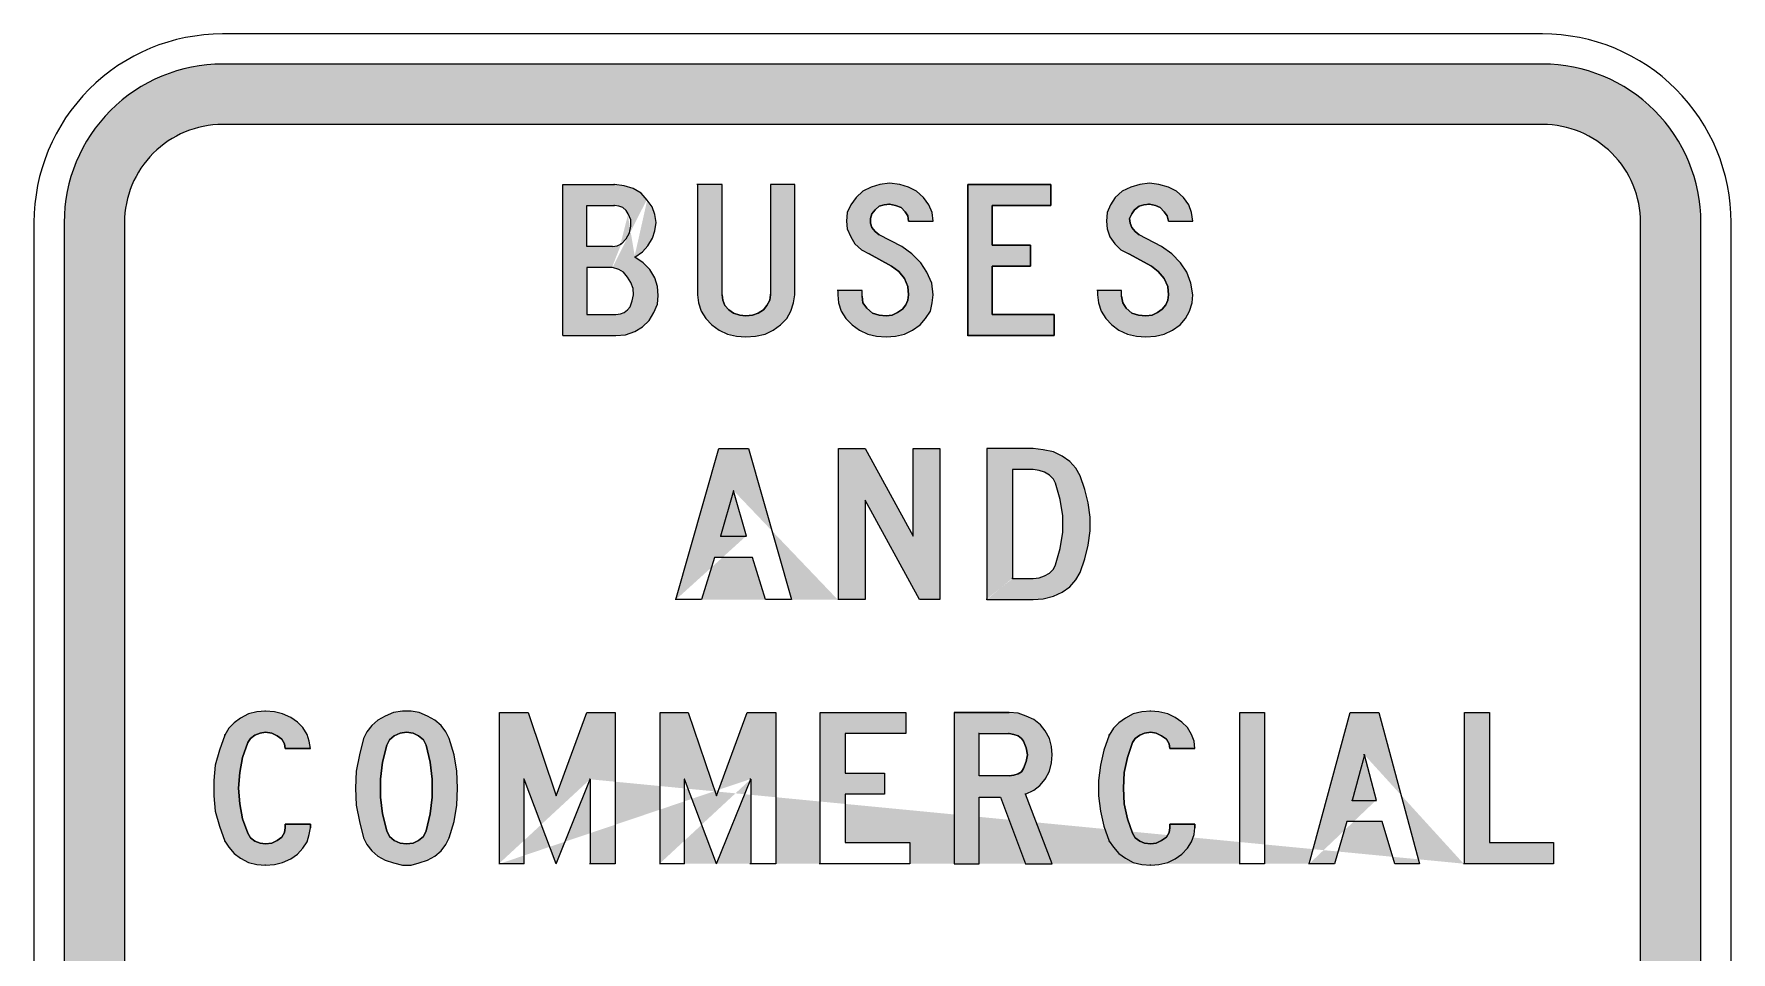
# Model space of a CAD drawing. Extents: x 171 to 284, y 140 to 262.
# Drawn here: x 171.2 to 283.7, y 201.2 to 262 of the extents above; entities that cross this region are included whole.
import ezdxf

# ---------------------------------------------------------------- set-up
doc = ezdxf.new("R2010")
doc.units = 0
doc.header["$MEASUREMENT"] = 0
doc.linetypes.add('CENTERX2', pattern=[101.6, 63.5, -12.7, 12.7, -12.7])
doc.layers.get('0').update_dxf_attribs({"linetype": 'CONTINUOUS'})
doc.layers.add('L35', color=3, linetype='CONTINUOUS')
doc.layers.add('T25', color=1, linetype='CONTINUOUS')

msp = doc.modelspace()

# ---------------------------------------------------------------- hatches: boundary and pattern name
at = {"layer": 'T25', "linetype": 'CENTERX2'}
h = msp.add_hatch(color=256, dxfattribs=at)
edge = h.paths.add_edge_path(flags=16)
edge.add_line((183.7, 168.02), (271.2, 168.02))
edge.add_arc((271.2, 174.52), 6.5, 270, 360)
edge.add_line((277.7, 174.52), (277.7, 249.52))
edge.add_arc((271.2, 249.52), 6.5, 0, 90)
edge.add_line((271.2, 256.02), (183.7, 256.02))
edge.add_arc((183.7, 249.52), 6.5, 90, 180)
edge.add_line((177.2, 249.52), (177.2, 174.52))
edge.add_arc((183.7, 174.52), 6.5, 180, 270)
edge = h.paths.add_edge_path()
edge.add_line((183.7, 164.02), (271.2, 164.02))
edge.add_arc((271.2, 174.52), 10.5, 270, 360)
edge.add_line((281.7, 174.52), (281.7, 249.52))
edge.add_arc((271.2, 249.52), 10.5, 0, 90)
edge.add_line((271.2, 260.02), (183.7, 260.02))
edge.add_arc((183.7, 249.52), 10.5, 90, 180)
edge.add_line((173.2, 249.52), (173.2, 174.52))
edge.add_arc((183.7, 174.52), 10.5, 180, 270)
h = msp.add_hatch(color=256, dxfattribs=at)
h.paths.add_polyline_path([(211.58, 246.86), (211.04, 247.22), (211.54, 247.58), (211.9, 247.98), (212.21, 248.48), (212.35, 248.98), (212.44, 249.52), (212.35, 250.06), (212.17, 250.56), (211.85, 251.01), (211.45, 251.46), (210.91, 251.77), (210.32, 251.95), (209.69, 252.04), (206.26, 252.04), (206.26, 242.03), (209.78, 242.03), (210.41, 242.08), (211.04, 242.3), (211.54, 242.62), (211.99, 243.02), (212.3, 243.56), (212.53, 244.11), (212.58, 244.69), (212.53, 245.28), (212.35, 245.86), (212.03, 246.41)])
edge = h.paths.add_edge_path(flags=16)
edge.add_line((209.69, 252.04), (209.64, 252.04))
edge.add_line((209.69, 252.04), (209.64, 252.04))
h.paths.add_polyline_path([(209.96, 246.41), (209.55, 246.54), (207.84, 246.54), (207.84, 243.43), (209.78, 243.43), (210.09, 243.47), (210.32, 243.56), (210.55, 243.74), (210.73, 243.93), (210.86, 244.33), (210.95, 244.74), (210.91, 245.14), (210.77, 245.55), (210.55, 245.91), (210.28, 246.23)], flags=16)
h.paths.add_polyline_path([(209.87, 247.98), (210.14, 248.12), (210.46, 248.44), (210.68, 248.84), (210.77, 249.29), (210.77, 249.7), (210.59, 250.1), (210.46, 250.33), (210.23, 250.51), (209.96, 250.6), (209.69, 250.65), (207.84, 250.65), (207.84, 247.94), (209.55, 247.94)], flags=16)
edge = h.paths.add_edge_path(flags=16)
edge.add_line((209.69, 250.65), (209.64, 250.65))
edge.add_line((209.69, 250.65), (209.64, 250.65))
edge = h.paths.add_edge_path(flags=16)
edge.add_line((211.04, 247.22), (211, 247.22))
edge.add_line((211.85, 251.01), (211.81, 251.01))
edge.add_line((209.55, 246.54), (209.51, 246.54))
edge.add_line((210.14, 248.12), (210.09, 248.12))
edge.add_line((210.59, 250.1), (210.55, 250.1))
h.paths.add_polyline_path([(185.38, 152.8), (192.01, 152.8), (192.01, 148.3), (185.38, 148.3)], flags=9)
for points in [[(216.81, 252.04), (215.19, 252.04), (215.19, 244.74), (215.24, 244.2), (215.42, 243.65), (215.73, 243.16), (216.14, 242.75), (216.63, 242.39), (217.18, 242.12), (217.76, 241.99), (218.39, 241.94), (219.02, 241.99), (219.66, 242.12), (220.2, 242.39), (220.69, 242.75), (221.1, 243.16), (221.37, 243.65), (221.55, 244.2), (221.64, 244.74), (221.64, 252.04), (220.02, 252.04), (220.02, 244.74), (219.97, 244.38), (219.79, 244.02), (219.57, 243.74), (219.2, 243.52), (218.84, 243.38), (218.39, 243.34), (217.99, 243.38), (217.58, 243.52), (217.27, 243.74), (217, 244.02), (216.86, 244.38), (216.81, 244.74)], [(230.71, 245.5), (230.39, 246.23), (229.98, 246.86), (229.4, 247.44), (228.72, 247.94), (227.23, 248.71), (226.96, 248.93), (226.74, 249.2), (226.65, 249.47), (226.65, 249.79), (226.74, 250.1), (226.96, 250.37), (227.23, 250.6), (227.55, 250.69), (227.91, 250.74), (228.32, 250.65), (228.68, 250.51), (228.95, 250.24), (229.13, 249.97), (229.17, 249.61), (230.8, 249.61), (230.75, 250.19), (230.53, 250.69), (230.16, 251.19), (229.71, 251.59), (229.17, 251.86), (228.59, 252.04), (227.91, 252.13), (227.28, 252.04), (226.69, 251.86), (226.15, 251.59), (225.7, 251.19), (225.34, 250.69), (225.11, 250.19), (225.07, 249.61), (225.11, 249.11), (225.34, 248.57), (225.61, 248.12), (226.06, 247.71), (226.56, 247.44), (228.04, 246.63), (228.54, 246.27), (228.9, 245.82), (229.13, 245.28), (229.17, 244.74), (229.13, 244.38), (228.99, 244.06), (228.77, 243.79), (228.45, 243.56), (228.09, 243.38), (227.68, 243.34), (227.23, 243.38), (226.78, 243.52), (226.42, 243.84), (226.15, 244.2), (226.11, 244.65), (226.11, 245.01), (224.48, 245.01), (224.48, 244.74), (224.53, 244.2), (224.71, 243.65), (225.02, 243.16), (225.43, 242.75), (225.92, 242.39), (226.47, 242.12), (227.05, 241.99), (227.68, 241.94), (228.32, 241.99), (228.9, 242.12), (229.44, 242.39), (229.94, 242.75), (230.3, 243.16), (230.62, 243.65), (230.75, 244.2), (230.8, 244.74)], [(237.25, 248.03), (234.72, 248.03), (234.72, 250.65), (238.6, 250.65), (238.6, 252.04), (233.1, 252.04), (233.1, 242.03), (238.82, 242.03), (238.82, 243.43), (234.72, 243.43), (234.72, 246.63), (237.25, 246.63)], [(244.46, 248.71), (244.19, 248.93), (243.97, 249.2), (243.87, 249.47), (243.83, 249.79), (243.97, 250.1), (244.15, 250.37), (244.46, 250.6), (244.78, 250.69), (245.14, 250.74), (245.54, 250.65), (245.86, 250.51), (246.13, 250.24), (246.31, 249.97), (246.4, 249.61), (248.02, 249.61), (247.93, 250.19), (247.75, 250.69), (247.39, 251.19), (246.94, 251.59), (246.4, 251.86), (245.77, 252.04), (245.14, 252.13), (244.51, 252.04), (243.92, 251.86), (243.33, 251.59), (242.88, 251.19), (242.57, 250.69), (242.34, 250.19), (242.3, 249.61), (242.34, 249.11), (242.52, 248.57), (242.84, 248.12), (243.24, 247.71), (243.78, 247.44), (245.27, 246.63), (245.72, 246.27), (246.13, 245.82), (246.36, 245.28), (246.4, 244.74), (246.36, 244.38), (246.22, 244.06), (245.99, 243.79), (245.68, 243.56), (245.32, 243.38), (244.91, 243.34), (244.42, 243.38), (243.97, 243.52), (243.6, 243.84), (243.38, 244.2), (243.29, 244.65), (243.29, 245.01), (241.71, 245.01), (241.71, 244.74), (241.76, 244.2), (241.94, 243.65), (242.25, 243.16), (242.66, 242.75), (243.11, 242.39), (243.69, 242.12), (244.28, 241.99), (244.91, 241.94), (245.54, 241.99), (246.13, 242.12), (246.67, 242.39), (247.17, 242.75), (247.53, 243.16), (247.8, 243.65), (247.98, 244.2), (248.02, 244.74), (247.89, 245.5), (247.62, 246.23), (247.21, 246.86), (246.63, 247.44), (245.95, 247.94)], [(184.84, 211), (184.75, 212.04), (184.84, 213.08), (185.02, 214.07), (185.38, 215.06), (185.56, 215.33), (185.83, 215.56), (186.19, 215.69), (186.55, 215.74), (186.96, 215.69), (187.32, 215.51), (187.63, 215.29), (187.81, 214.97), (187.86, 214.66), (189.53, 214.66), (189.44, 215.15), (189.3, 215.6), (189.03, 216.05), (188.67, 216.41), (188.22, 216.73), (187.68, 216.96), (187.14, 217.09), (186.55, 217.14), (185.97, 217.09), (185.42, 216.96), (184.88, 216.68), (184.48, 216.37), (184.12, 216.01), (183.85, 215.56), (183.49, 214.56), (183.21, 213.57), (183.12, 212.54), (183.12, 211.54), (183.21, 210.51), (183.49, 209.51), (183.85, 208.52), (184.12, 208.12), (184.48, 207.71), (184.88, 207.39), (185.42, 207.12), (185.97, 206.99), (186.55, 206.94), (187.14, 206.99), (187.68, 207.12), (188.22, 207.35), (188.67, 207.66), (189.03, 208.07), (189.3, 208.48), (189.44, 208.97), (189.53, 209.42), (189.53, 209.65), (189.48, 209.65), (187.86, 209.65), (187.86, 209.42), (187.81, 209.11), (187.63, 208.79), (187.32, 208.57), (186.96, 208.39), (186.55, 208.34), (186.19, 208.39), (185.83, 208.52), (185.56, 208.75), (185.38, 209.06), (185.02, 210.01)], [(243.42, 212.04), (243.47, 213.08), (243.69, 214.07), (244.01, 215.06), (244.19, 215.33), (244.51, 215.56), (244.82, 215.69), (245.23, 215.74), (245.59, 215.69), (245.95, 215.51), (246.27, 215.29), (246.45, 214.97), (246.49, 214.66), (248.16, 214.66), (248.11, 215.15), (247.93, 215.6), (247.66, 216.05), (247.3, 216.41), (246.85, 216.73), (246.36, 216.96), (245.77, 217.09), (245.23, 217.14), (244.64, 217.09), (244.06, 216.96), (243.56, 216.68), (243.11, 216.37), (242.75, 216.01), (242.48, 215.56), (242.12, 214.56), (241.89, 213.57), (241.76, 212.54), (241.76, 211.54), (241.89, 210.51), (242.12, 209.51), (242.48, 208.52), (242.75, 208.12), (243.11, 207.71), (243.56, 207.39), (244.06, 207.12), (244.64, 206.99), (245.23, 206.94), (245.77, 206.99), (246.36, 207.12), (246.85, 207.35), (247.3, 207.66), (247.66, 208.07), (247.93, 208.48), (248.11, 208.97), (248.16, 209.42), (248.16, 209.65), (248.11, 209.65), (246.49, 209.65), (246.49, 209.42), (246.45, 209.11), (246.27, 208.79), (245.95, 208.57), (245.59, 208.39), (245.23, 208.34), (244.82, 208.39), (244.51, 208.52), (244.19, 208.75), (244.01, 209.06), (243.69, 210.01), (243.47, 211)]]:
    msp.add_hatch(color=256, dxfattribs=at).paths.add_polyline_path(points)
h = msp.add_hatch(color=256, dxfattribs=at)
h.paths.add_polyline_path([(226.29, 224.53), (224.53, 224.53), (224.53, 234.54), (226.29, 234.54), (229.49, 228.73), (229.49, 234.54), (231.25, 234.54), (231.25, 224.53), (229.89, 224.53), (226.29, 231.12)])
h.paths.add_polyline_path([(218.44, 228.73), (217.58, 231.75), (216.72, 228.73)], flags=16)
h.paths.add_polyline_path([(215.46, 224.53), (213.75, 224.53), (216.59, 234.54), (218.57, 234.54), (221.41, 224.53), (219.7, 224.53), (218.84, 227.33), (216.32, 227.33)])
edge = h.paths.add_edge_path()
edge.add_line((224.53, 224.53), (224.48, 224.53))
edge.add_line((217.58, 231.75), (217.54, 231.75))
edge.add_line((216.72, 228.73), (216.68, 228.73))
edge.add_line((218.44, 228.73), (218.39, 228.73))
edge.add_line((213.75, 224.53), (213.7, 224.53))
h = msp.add_hatch(color=256, dxfattribs=at)
h.paths.add_polyline_path([(236.07, 233.15), (236.07, 225.93), (237.43, 225.93), (237.83, 225.98), (238.19, 226.11), (238.51, 226.29), (238.78, 226.56), (238.91, 226.83), (239.23, 227.91), (239.41, 229), (239.41, 230.08), (239.23, 231.16), (238.91, 232.24), (238.78, 232.51), (238.51, 232.79), (238.19, 232.97), (237.83, 233.1), (237.43, 233.15)], flags=16)
h.paths.add_polyline_path([(234.36, 234.54), (234.36, 224.53), (237.43, 224.53), (238.1, 224.58), (238.78, 224.76), (239.36, 225.03), (239.86, 225.39), (240.27, 225.84), (240.54, 226.34), (240.85, 227.24), (241.08, 228.14), (241.21, 229.09), (241.21, 229.99), (241.08, 230.94), (240.85, 231.84), (240.54, 232.74), (240.27, 233.24), (239.86, 233.69), (239.36, 234.05), (238.78, 234.32), (238.1, 234.45), (237.43, 234.54)])
edge = h.paths.add_edge_path()
edge.add_line((236.07, 225.93), (236.03, 225.93))
edge.add_line((234.36, 224.53), (234.31, 224.53))
h.paths.add_polyline_path([(259.28, 144.84), (265.61, 144.84), (265.61, 140.34), (259.28, 140.34)], flags=9)
h = msp.add_hatch(color=256, dxfattribs=at)
h.paths.add_polyline_path([(199.23, 213.17), (199.05, 214.25), (198.73, 215.33), (198.5, 215.78), (198.19, 216.19), (197.78, 216.55), (197.29, 216.82), (196.74, 217.05), (196.2, 217.14), (195.62, 217.14), (195.03, 217.05), (194.49, 216.82), (193.99, 216.55), (193.59, 216.19), (193.27, 215.78), (193.05, 215.33), (192.78, 214.25), (192.55, 213.17), (192.51, 212.04), (192.55, 210.91), (192.78, 209.83), (193.05, 208.75), (193.27, 208.3), (193.59, 207.89), (193.99, 207.53), (194.49, 207.26), (195.03, 207.08), (195.62, 206.94), (196.2, 206.94), (196.74, 207.08), (197.29, 207.26), (197.78, 207.53), (198.19, 207.89), (198.5, 208.3), (198.73, 208.75), (199.05, 209.83), (199.23, 210.91), (199.27, 212.04)])
h.paths.add_polyline_path([(194.31, 213.75), (194.58, 214.88), (194.76, 215.24), (195.08, 215.51), (195.48, 215.69), (195.89, 215.74), (196.34, 215.69), (196.7, 215.51), (197.02, 215.24), (197.2, 214.88), (197.47, 213.75), (197.6, 212.63), (197.6, 211.45), (197.47, 210.33), (197.2, 209.2), (197.02, 208.84), (196.7, 208.57), (196.34, 208.39), (195.89, 208.34), (195.48, 208.39), (195.08, 208.57), (194.76, 208.84), (194.58, 209.2), (194.31, 210.33), (194.17, 211.45), (194.17, 212.63)], flags=16)
h = msp.add_hatch(color=256, dxfattribs=at)
h.paths.add_polyline_path([(202.07, 217.05), (203.96, 217.05), (205.81, 211.54), (207.84, 217.05), (209.73, 217.05), (209.73, 207.03), (208.07, 207.03), (208.07, 212.63), (205.81, 207.03), (203.69, 212.63), (203.69, 207.03), (202.07, 207.03)])
edge = h.paths.add_edge_path(flags=17)
edge.add_line((203.69, 212.63), (203.65, 212.63))
edge.add_line((203.69, 212.63), (203.65, 212.63))
edge = h.paths.add_edge_path(flags=17)
edge.add_line((208.07, 207.03), (208.02, 207.03))
edge.add_line((208.07, 207.03), (208.02, 207.03))
h.paths.add_polyline_path([(229.26, 207.03), (223.31, 207.03), (223.31, 217.05), (228.99, 217.05), (228.99, 215.65), (224.98, 215.65), (224.98, 213.03), (227.59, 213.03), (227.59, 211.63), (224.98, 211.63), (224.98, 208.43), (229.26, 208.43)])
h.paths.add_polyline_path([(214.33, 207.03), (212.71, 207.03), (212.71, 217.05), (214.56, 217.05), (216.45, 211.54), (218.48, 217.05), (220.38, 217.05), (220.38, 207.03), (218.71, 207.03), (218.71, 212.63), (216.45, 207.03), (214.33, 212.63)])
edge = h.paths.add_edge_path(flags=17)
edge.add_line((214.33, 212.63), (214.29, 212.63))
edge.add_line((214.33, 212.63), (214.29, 212.63))
edge = h.paths.add_edge_path(flags=17)
edge.add_line((218.71, 207.03), (218.66, 207.03))
edge.add_line((218.71, 207.03), (218.66, 207.03))
h.paths.add_polyline_path([(271.93, 207.03), (266.02, 207.03), (266.02, 217.05), (267.69, 217.05), (267.69, 208.43), (271.93, 208.43)])
h.paths.add_polyline_path([(260.2, 211.23), (259.39, 214.25), (258.58, 211.23)], flags=16)
h.paths.add_polyline_path([(257.41, 207.03), (255.74, 207.03), (258.44, 217.05), (260.34, 217.05), (263.04, 207.03), (261.42, 207.03), (260.56, 209.83), (258.22, 209.83)])
h.paths.add_polyline_path([(252.76, 207.03), (251.14, 207.03), (251.14, 217.05), (252.76, 217.05)])
edge = h.paths.add_edge_path()
edge.add_line((223.31, 207.03), (223.26, 207.03))
edge.add_line((212.71, 207.03), (212.67, 207.03))
edge.add_line((218.71, 212.63), (218.66, 212.63))
edge.add_line((202.07, 207.03), (202.02, 207.03))
edge.add_line((208.07, 212.63), (208.02, 212.63))
edge.add_line((266.02, 207.03), (265.97, 207.03))
edge.add_line((259.39, 214.25), (259.34, 214.25))
edge.add_line((258.58, 211.23), (258.53, 211.23))
edge.add_line((260.2, 211.23), (260.16, 211.23))
edge.add_line((255.74, 207.03), (255.69, 207.03))
edge.add_line((251.14, 207.03), (251.09, 207.03))
h = msp.add_hatch(color=256, dxfattribs=at)
h.paths.add_polyline_path([(238.24, 212.63), (238.51, 213.17), (238.64, 213.71), (238.69, 214.25), (238.64, 214.79), (238.51, 215.33), (238.24, 215.83), (237.92, 216.23), (237.47, 216.59), (236.97, 216.82), (236.43, 217), (235.85, 217.05), (235.8, 217.05), (232.19, 217.05), (232.19, 207.03), (233.86, 207.03), (233.86, 211.45), (235.26, 211.45), (236.93, 207.03), (238.69, 207.03), (236.93, 211.63), (237.47, 211.9), (237.88, 212.22)])
h.paths.add_polyline_path([(233.86, 212.85), (233.86, 215.65), (235.85, 215.65), (236.16, 215.6), (236.43, 215.51), (236.66, 215.33), (236.79, 215.15), (236.97, 214.7), (237.06, 214.25), (236.97, 213.8), (236.79, 213.35), (236.66, 213.12), (236.43, 212.99), (236.16, 212.9), (235.85, 212.85)], flags=16)

# ---------------------------------------------------------------- linework, layer by layer
at = {"color": 1}
for p, q in [((206.26, 242.03), (206.26, 252.04)), ((206.26, 252.04), (209.69, 252.04)), ((209.69, 252.04), (209.64, 252.04)), ((209.69, 252.04), (209.64, 252.04)), ((210.32, 251.95), (209.69, 252.04)), ((215.19, 252.04), (215.15, 252.04)), ((215.19, 252.04), (215.19, 244.74)), ((216.81, 252.04), (215.19, 252.04)), ((216.81, 244.74), (216.81, 252.04)), ((221.64, 252.04), (220.02, 252.04)), ((220.02, 252.04), (220.02, 244.74)), ((221.64, 244.74), (221.64, 252.04)), ((227.28, 252.04), (226.69, 251.86)), ((227.91, 252.13), (227.28, 252.04)), ((228.59, 252.04), (227.91, 252.13)), ((229.17, 251.86), (228.59, 252.04)), ((233.1, 242.03), (233.1, 252.04)), ((233.1, 252.04), (238.6, 252.04)), ((238.6, 252.04), (238.6, 250.65)), ((244.51, 252.04), (243.92, 251.86)), ((245.14, 252.13), (244.51, 252.04)), ((245.77, 252.04), (245.14, 252.13)), ((246.4, 251.86), (245.77, 252.04)), ((210.91, 251.77), (210.32, 251.95)), ((211.45, 251.46), (210.91, 251.77)), ((211.85, 251.01), (211.45, 251.46)), ((211.85, 251.01), (211.81, 251.01)), ((212.17, 250.56), (211.85, 251.01)), ((225.7, 251.19), (225.34, 250.69)), ((226.15, 251.59), (225.7, 251.19)), ((226.69, 251.86), (226.15, 251.59)), ((229.71, 251.59), (229.17, 251.86)), ((230.16, 251.19), (229.71, 251.59)), ((230.53, 250.69), (230.16, 251.19)), ((242.88, 251.19), (242.57, 250.69)), ((243.33, 251.59), (242.88, 251.19)), ((243.92, 251.86), (243.33, 251.59)), ((246.94, 251.59), (246.4, 251.86)), ((247.39, 251.19), (246.94, 251.59)), ((247.75, 250.69), (247.39, 251.19)), ((207.84, 247.94), (207.84, 250.65)), ((207.84, 250.65), (209.69, 250.65)), ((209.69, 250.65), (209.64, 250.65)), ((209.69, 250.65), (209.64, 250.65)), ((209.96, 250.6), (209.69, 250.65)), ((210.23, 250.51), (209.96, 250.6)), ((210.46, 250.33), (210.23, 250.51)), ((210.59, 250.1), (210.46, 250.33)), ((210.59, 250.1), (210.55, 250.1)), ((210.77, 249.7), (210.59, 250.1)), ((212.35, 250.06), (212.17, 250.56)), ((212.44, 249.52), (212.35, 250.06)), ((225.11, 250.19), (225.07, 249.61)), ((225.34, 250.69), (225.11, 250.19)), ((226.74, 250.1), (226.65, 249.79)), ((226.65, 249.79), (226.65, 249.47)), ((226.96, 250.37), (226.74, 250.1)), ((227.23, 250.6), (226.96, 250.37)), ((227.55, 250.69), (227.23, 250.6)), ((227.91, 250.74), (227.55, 250.69)), ((227.91, 250.74), (227.86, 250.74)), ((228.32, 250.65), (227.91, 250.74)), ((228.68, 250.51), (228.32, 250.65)), ((228.95, 250.24), (228.68, 250.51)), ((229.13, 249.97), (228.95, 250.24)), ((229.17, 249.61), (229.13, 249.97)), ((230.75, 250.19), (230.53, 250.69)), ((230.8, 249.61), (230.75, 250.19)), ((238.6, 250.65), (234.72, 250.65)), ((234.72, 250.65), (234.72, 248.03)), ((242.34, 250.19), (242.3, 249.61)), ((242.57, 250.69), (242.34, 250.19)), ((243.97, 250.1), (243.83, 249.79)), ((243.83, 249.79), (243.87, 249.47)), ((244.15, 250.37), (243.97, 250.1)), ((244.46, 250.6), (244.15, 250.37)), ((244.78, 250.69), (244.46, 250.6)), ((245.14, 250.74), (244.78, 250.69)), ((245.14, 250.74), (245.09, 250.74)), ((245.54, 250.65), (245.14, 250.74)), ((245.86, 250.51), (245.54, 250.65)), ((246.13, 250.24), (245.86, 250.51)), ((246.31, 249.97), (246.13, 250.24)), ((246.4, 249.61), (246.31, 249.97)), ((247.93, 250.19), (247.75, 250.69)), ((248.02, 249.61), (247.93, 250.19)), ((210.46, 248.44), (210.68, 248.84)), ((210.68, 248.84), (210.77, 249.29)), ((210.77, 249.29), (210.77, 249.7)), ((212.21, 248.48), (212.35, 248.98)), ((212.35, 248.98), (212.44, 249.52)), ((225.07, 249.61), (225.11, 249.11)), ((225.11, 249.11), (225.34, 248.57)), ((226.65, 249.47), (226.74, 249.2)), ((226.74, 249.2), (226.96, 248.93)), ((226.96, 248.93), (227.23, 248.71)), ((227.23, 248.71), (227.19, 248.71)), ((227.23, 248.71), (227.19, 248.71)), ((228.72, 247.94), (227.23, 248.71)), ((229.17, 249.61), (230.8, 249.61)), ((242.3, 249.61), (242.34, 249.11)), ((242.34, 249.11), (242.52, 248.57)), ((243.87, 249.47), (243.97, 249.2)), ((243.97, 249.2), (244.19, 248.93)), ((244.19, 248.93), (244.46, 248.71)), ((244.46, 248.71), (244.42, 248.71)), ((244.46, 248.71), (244.42, 248.71)), ((245.95, 247.94), (244.46, 248.71)), ((246.4, 249.61), (248.02, 249.61)), ((209.55, 247.94), (207.84, 247.94)), ((209.55, 247.94), (209.87, 247.98)), ((209.87, 247.98), (210.14, 248.12)), ((210.14, 248.12), (210.09, 248.12)), ((210.14, 248.12), (210.46, 248.44)), ((211.04, 247.22), (211.54, 247.58)), ((211.54, 247.58), (211.9, 247.98)), ((211.9, 247.98), (212.21, 248.48)), ((225.34, 248.57), (225.61, 248.12)), ((225.61, 248.12), (226.06, 247.71)), ((226.06, 247.71), (226.56, 247.44)), ((229.4, 247.44), (228.72, 247.94)), ((234.72, 248.03), (237.25, 248.03)), ((237.25, 248.03), (237.25, 246.63)), ((242.52, 248.57), (242.84, 248.12)), ((242.84, 248.12), (243.24, 247.71)), ((243.24, 247.71), (243.78, 247.44)), ((246.63, 247.44), (245.95, 247.94)), ((209.55, 246.54), (207.84, 246.54)), ((207.84, 246.54), (207.84, 243.43)), ((209.55, 246.54), (209.51, 246.54)), ((209.96, 246.41), (209.55, 246.54)), ((210.28, 246.23), (209.96, 246.41)), ((211.04, 247.22), (211, 247.22)), ((211.58, 246.86), (211.04, 247.22)), ((212.03, 246.41), (211.58, 246.86)), ((212.35, 245.86), (212.03, 246.41)), ((226.56, 247.44), (226.51, 247.44)), ((226.56, 247.44), (226.51, 247.44)), ((228.04, 246.63), (226.56, 247.44)), ((228.04, 246.63), (228, 246.63)), ((228.54, 246.27), (228.04, 246.63)), ((229.98, 246.86), (229.4, 247.44)), ((230.39, 246.23), (229.98, 246.86)), ((237.25, 246.63), (234.72, 246.63)), ((234.72, 246.63), (234.72, 243.43)), ((243.78, 247.44), (243.74, 247.44)), ((243.78, 247.44), (243.74, 247.44)), ((245.27, 246.63), (243.78, 247.44)), ((245.27, 246.63), (245.23, 246.63)), ((245.72, 246.27), (245.27, 246.63)), ((247.21, 246.86), (246.63, 247.44)), ((247.62, 246.23), (247.21, 246.86)), ((210.55, 245.91), (210.28, 246.23)), ((210.77, 245.55), (210.55, 245.91)), ((210.91, 245.14), (210.77, 245.55)), ((212.53, 245.28), (212.35, 245.86)), ((212.58, 244.69), (212.53, 245.28)), ((228.9, 245.82), (228.54, 246.27)), ((229.13, 245.28), (228.9, 245.82)), ((229.17, 244.74), (229.13, 245.28)), ((230.71, 245.5), (230.39, 246.23)), ((230.8, 244.74), (230.71, 245.5)), ((246.13, 245.82), (245.72, 246.27)), ((246.36, 245.28), (246.13, 245.82)), ((246.4, 244.74), (246.36, 245.28)), ((247.89, 245.5), (247.62, 246.23)), ((248.02, 244.74), (247.89, 245.5)), ((210.73, 243.93), (210.86, 244.33)), ((210.86, 244.33), (210.95, 244.74)), ((210.95, 244.74), (210.91, 245.14)), ((212.53, 244.11), (212.58, 244.69)), ((215.19, 244.74), (215.24, 244.2)), ((215.24, 244.2), (215.42, 243.65)), ((216.81, 244.74), (216.86, 244.38)), ((216.86, 244.38), (217, 244.02)), ((219.79, 244.02), (219.97, 244.38)), ((220.02, 244.74), (219.97, 244.74)), ((219.97, 244.38), (220.02, 244.74)), ((220.02, 244.74), (219.97, 244.74)), ((221.37, 243.65), (221.55, 244.2)), ((221.55, 244.2), (221.64, 244.74)), ((224.48, 245.01), (224.44, 245.01)), ((224.48, 245.01), (224.48, 244.74)), ((226.11, 245.01), (224.48, 245.01)), ((224.48, 244.74), (224.53, 244.2)), ((224.53, 244.2), (224.71, 243.65)), ((226.11, 244.65), (226.11, 245.01)), ((226.11, 244.65), (226.15, 244.2)), ((226.15, 244.2), (226.42, 243.84)), ((228.99, 244.06), (229.13, 244.38)), ((229.13, 244.38), (229.17, 244.74)), ((229.17, 244.74), (229.13, 244.74)), ((230.62, 243.65), (230.75, 244.2)), ((230.75, 244.2), (230.8, 244.74)), ((241.71, 245.01), (241.66, 245.01)), ((241.71, 245.01), (241.71, 244.74)), ((243.29, 245.01), (241.71, 245.01)), ((241.71, 244.74), (241.76, 244.2)), ((241.76, 244.2), (241.94, 243.65)), ((243.29, 244.65), (243.29, 245.01)), ((243.29, 244.65), (243.38, 244.2)), ((243.38, 244.2), (243.6, 243.84)), ((246.22, 244.06), (246.36, 244.38)), ((246.36, 244.38), (246.4, 244.74)), ((246.4, 244.74), (246.36, 244.74)), ((247.8, 243.65), (247.98, 244.2)), ((247.98, 244.2), (248.02, 244.74)), ((207.84, 243.43), (209.78, 243.43)), ((209.78, 243.43), (210.09, 243.47)), ((210.09, 243.47), (210.32, 243.56)), ((210.32, 243.56), (210.55, 243.74)), ((210.55, 243.74), (210.73, 243.93)), ((211.54, 242.62), (211.99, 243.02)), ((211.99, 243.02), (212.3, 243.56)), ((212.3, 243.56), (212.53, 244.11)), ((215.42, 243.65), (215.73, 243.16)), ((215.73, 243.16), (216.14, 242.75)), ((217, 244.02), (217.27, 243.74)), ((217.27, 243.74), (217.58, 243.52)), ((217.58, 243.52), (217.99, 243.38)), ((217.99, 243.38), (218.39, 243.34)), ((218.39, 243.34), (218.35, 243.34)), ((218.39, 243.34), (218.84, 243.38)), ((218.84, 243.38), (219.2, 243.52)), ((219.2, 243.52), (219.57, 243.74)), ((219.57, 243.74), (219.79, 244.02)), ((220.69, 242.75), (221.1, 243.16)), ((221.1, 243.16), (221.37, 243.65)), ((224.71, 243.65), (225.02, 243.16)), ((225.02, 243.16), (225.43, 242.75)), ((226.42, 243.84), (226.78, 243.52)), ((226.78, 243.52), (227.23, 243.38)), ((227.23, 243.38), (227.68, 243.34)), ((227.68, 243.34), (227.64, 243.34)), ((227.68, 243.34), (228.09, 243.38)), ((228.09, 243.38), (228.45, 243.56)), ((228.45, 243.56), (228.77, 243.79)), ((228.77, 243.79), (228.99, 244.06)), ((229.94, 242.75), (230.3, 243.16)), ((230.3, 243.16), (230.62, 243.65)), ((234.72, 243.43), (238.82, 243.43)), ((238.82, 243.43), (238.82, 242.03)), ((241.94, 243.65), (242.25, 243.16)), ((242.25, 243.16), (242.66, 242.75)), ((243.6, 243.84), (243.97, 243.52)), ((243.97, 243.52), (244.42, 243.38)), ((244.42, 243.38), (244.91, 243.34)), ((244.91, 243.34), (244.87, 243.34)), ((244.91, 243.34), (245.32, 243.38)), ((245.32, 243.38), (245.68, 243.56)), ((245.68, 243.56), (245.99, 243.79)), ((245.99, 243.79), (246.22, 244.06)), ((247.17, 242.75), (247.53, 243.16)), ((247.53, 243.16), (247.8, 243.65)), ((206.26, 242.03), (209.78, 242.03)), ((209.78, 242.03), (210.41, 242.08)), ((210.41, 242.08), (211.04, 242.3)), ((211.04, 242.3), (211.54, 242.62)), ((216.14, 242.75), (216.63, 242.39)), ((216.63, 242.39), (217.18, 242.12)), ((217.18, 242.12), (217.76, 241.99)), ((217.76, 241.99), (218.39, 241.94)), ((218.39, 241.94), (219.02, 241.99)), ((219.02, 241.99), (219.66, 242.12)), ((219.66, 242.12), (220.2, 242.39)), ((220.2, 242.39), (220.69, 242.75)), ((225.43, 242.75), (225.92, 242.39)), ((225.92, 242.39), (226.47, 242.12)), ((226.47, 242.12), (227.05, 241.99)), ((227.05, 241.99), (227.68, 241.94)), ((227.68, 241.94), (228.32, 241.99)), ((228.32, 241.99), (228.9, 242.12)), ((228.9, 242.12), (229.44, 242.39)), ((229.44, 242.39), (229.94, 242.75)), ((233.1, 242.03), (233.05, 242.03)), ((238.82, 242.03), (233.1, 242.03)), ((242.66, 242.75), (243.11, 242.39)), ((243.11, 242.39), (243.69, 242.12)), ((243.69, 242.12), (244.28, 241.99)), ((244.28, 241.99), (244.91, 241.94)), ((244.91, 241.94), (245.54, 241.99)), ((245.54, 241.99), (246.13, 242.12)), ((246.13, 242.12), (246.67, 242.39)), ((246.67, 242.39), (247.17, 242.75)), ((213.75, 224.53), (216.59, 234.54)), ((216.59, 234.54), (218.57, 234.54)), ((218.57, 234.54), (221.41, 224.53)), ((224.53, 224.53), (224.53, 234.54)), ((224.53, 234.54), (226.29, 234.54)), ((226.29, 234.54), (229.49, 228.73)), ((229.49, 228.73), (229.49, 234.54)), ((229.49, 234.54), (231.25, 234.54)), ((231.25, 234.54), (231.25, 224.53)), ((237.43, 234.54), (234.36, 234.54)), ((234.36, 234.54), (234.36, 224.53)), ((238.1, 234.45), (237.43, 234.54)), ((238.78, 234.32), (238.1, 234.45)), ((239.36, 234.05), (238.78, 234.32)), ((239.86, 233.69), (239.36, 234.05)), ((237.43, 233.15), (236.07, 233.15)), ((236.07, 233.15), (236.07, 225.93)), ((237.83, 233.1), (237.43, 233.15)), ((238.19, 232.97), (237.83, 233.1)), ((238.51, 232.79), (238.19, 232.97)), ((240.27, 233.24), (239.86, 233.69)), ((240.54, 232.74), (240.27, 233.24)), ((238.78, 232.51), (238.51, 232.79)), ((238.91, 232.24), (238.78, 232.51)), ((239.23, 231.16), (238.91, 232.24)), ((240.85, 231.84), (240.54, 232.74)), ((241.08, 230.94), (240.85, 231.84)), ((217.58, 231.75), (216.72, 228.73)), ((217.58, 231.75), (217.54, 231.75)), ((218.44, 228.73), (217.58, 231.75)), ((229.89, 224.53), (226.29, 231.12)), ((226.29, 231.12), (226.29, 224.53)), ((239.41, 230.08), (239.23, 231.16)), ((241.21, 229.99), (241.08, 230.94)), ((239.41, 229), (239.41, 230.08)), ((241.21, 229.09), (241.21, 229.99)), ((216.72, 228.73), (216.68, 228.73)), ((216.72, 228.73), (218.44, 228.73)), ((218.44, 228.73), (218.39, 228.73)), ((239.23, 227.91), (239.41, 229)), ((241.08, 228.14), (241.21, 229.09)), ((216.32, 227.33), (215.46, 224.53)), ((218.84, 227.33), (216.32, 227.33)), ((219.7, 224.53), (218.84, 227.33)), ((238.91, 226.83), (239.23, 227.91)), ((240.85, 227.24), (241.08, 228.14)), ((238.19, 226.11), (238.51, 226.29)), ((238.51, 226.29), (238.78, 226.56)), ((238.78, 226.56), (238.91, 226.83)), ((240.27, 225.84), (240.54, 226.34)), ((240.54, 226.34), (240.85, 227.24)), ((236.07, 225.93), (236.03, 225.93)), ((236.07, 225.93), (237.43, 225.93)), ((237.43, 225.93), (237.83, 225.98)), ((237.83, 225.98), (238.19, 226.11)), ((238.78, 224.76), (239.36, 225.03)), ((239.36, 225.03), (239.86, 225.39)), ((239.86, 225.39), (240.27, 225.84)), ((213.75, 224.53), (213.7, 224.53)), ((215.46, 224.53), (213.75, 224.53)), ((221.41, 224.53), (219.7, 224.53)), ((224.53, 224.53), (224.48, 224.53)), ((226.29, 224.53), (224.53, 224.53)), ((231.25, 224.53), (229.89, 224.53)), ((234.36, 224.53), (234.31, 224.53)), ((234.36, 224.53), (237.43, 224.53)), ((237.43, 224.53), (238.1, 224.58)), ((238.1, 224.58), (238.78, 224.76)), ((186.55, 217.14), (185.97, 217.09)), ((186.55, 217.14), (186.51, 217.14)), ((187.14, 217.09), (186.55, 217.14)), ((195.62, 217.14), (195.03, 217.05)), ((196.2, 217.14), (195.62, 217.14)), ((196.74, 217.05), (196.2, 217.14)), ((245.23, 217.14), (244.64, 217.09)), ((245.23, 217.14), (245.18, 217.14)), ((245.77, 217.09), (245.23, 217.14)), ((184.12, 216.01), (183.85, 215.56)), ((184.48, 216.37), (184.12, 216.01)), ((184.88, 216.68), (184.48, 216.37)), ((185.42, 216.96), (184.88, 216.68)), ((185.97, 217.09), (185.42, 216.96)), ((187.68, 216.96), (187.14, 217.09)), ((188.22, 216.73), (187.68, 216.96)), ((188.67, 216.41), (188.22, 216.73)), ((189.03, 216.05), (188.67, 216.41)), ((189.3, 215.6), (189.03, 216.05)), ((193.59, 216.19), (193.27, 215.78)), ((193.99, 216.55), (193.59, 216.19)), ((194.49, 216.82), (193.99, 216.55)), ((195.03, 217.05), (194.49, 216.82)), ((197.29, 216.82), (196.74, 217.05)), ((197.78, 216.55), (197.29, 216.82)), ((198.19, 216.19), (197.78, 216.55)), ((198.5, 215.78), (198.19, 216.19)), ((202.07, 207.03), (202.07, 217.05)), ((202.07, 217.05), (203.96, 217.05)), ((203.96, 217.05), (205.81, 211.54)), ((205.81, 211.54), (207.84, 217.05)), ((207.84, 217.05), (209.73, 217.05)), ((209.73, 217.05), (209.73, 207.03)), ((212.71, 207.03), (212.71, 217.05)), ((212.71, 217.05), (214.56, 217.05)), ((214.56, 217.05), (216.45, 211.54)), ((216.45, 211.54), (218.48, 217.05)), ((218.48, 217.05), (220.38, 217.05)), ((220.38, 217.05), (220.38, 207.03)), ((223.31, 207.03), (223.31, 217.05)), ((223.31, 217.05), (228.99, 217.05)), ((228.99, 217.05), (228.99, 215.65)), ((232.19, 217.05), (232.19, 207.03)), ((232.19, 217.05), (235.85, 217.05)), ((235.85, 217.05), (235.8, 217.05)), ((235.85, 217.05), (235.8, 217.05)), ((236.43, 217), (235.85, 217.05)), ((236.97, 216.82), (236.43, 217)), ((237.47, 216.59), (236.97, 216.82)), ((237.92, 216.23), (237.47, 216.59)), ((238.24, 215.83), (237.92, 216.23)), ((242.75, 216.01), (242.48, 215.56)), ((243.11, 216.37), (242.75, 216.01)), ((243.56, 216.68), (243.11, 216.37)), ((244.06, 216.96), (243.56, 216.68)), ((244.64, 217.09), (244.06, 216.96)), ((246.36, 216.96), (245.77, 217.09)), ((246.85, 216.73), (246.36, 216.96)), ((247.3, 216.41), (246.85, 216.73)), ((247.66, 216.05), (247.3, 216.41)), ((247.93, 215.6), (247.66, 216.05)), ((251.14, 207.03), (251.14, 217.05)), ((251.14, 217.05), (252.76, 217.05)), ((252.76, 217.05), (252.76, 207.03)), ((255.74, 207.03), (258.44, 217.05)), ((258.44, 217.05), (260.34, 217.05)), ((260.34, 217.05), (263.04, 207.03)), ((266.02, 207.03), (266.02, 217.05)), ((266.02, 217.05), (267.69, 217.05)), ((267.69, 217.05), (267.69, 208.43)), ((183.85, 215.56), (183.49, 214.56)), ((183.85, 215.56), (183.8, 215.56)), ((185.38, 215.06), (185.02, 214.07)), ((185.56, 215.33), (185.38, 215.06)), ((185.83, 215.56), (185.56, 215.33)), ((186.19, 215.69), (185.83, 215.56)), ((186.55, 215.74), (186.19, 215.69)), ((186.96, 215.69), (186.55, 215.74)), ((187.32, 215.51), (186.96, 215.69)), ((187.63, 215.29), (187.32, 215.51)), ((187.81, 214.97), (187.63, 215.29)), ((187.86, 214.66), (187.81, 214.97)), ((189.44, 215.15), (189.3, 215.6)), ((189.53, 214.66), (189.44, 215.15)), ((193.05, 215.33), (192.78, 214.25)), ((193.27, 215.78), (193.05, 215.33)), ((194.58, 214.88), (194.31, 213.75)), ((194.76, 215.24), (194.58, 214.88)), ((195.08, 215.51), (194.76, 215.24)), ((195.48, 215.69), (195.08, 215.51)), ((195.89, 215.74), (195.48, 215.69)), ((196.34, 215.69), (195.89, 215.74)), ((196.7, 215.51), (196.34, 215.69)), ((197.02, 215.24), (196.7, 215.51)), ((197.2, 214.88), (197.02, 215.24)), ((197.47, 213.75), (197.2, 214.88)), ((198.73, 215.33), (198.5, 215.78)), ((199.05, 214.25), (198.73, 215.33)), ((228.99, 215.65), (224.98, 215.65)), ((224.98, 215.65), (224.98, 213.03)), ((233.86, 215.65), (233.82, 215.65)), ((233.86, 215.65), (235.85, 215.65)), ((233.86, 212.85), (233.86, 215.65)), ((235.85, 215.65), (235.8, 215.65)), ((235.85, 215.65), (235.8, 215.65)), ((236.16, 215.6), (235.85, 215.65)), ((236.43, 215.51), (236.16, 215.6)), ((236.66, 215.33), (236.43, 215.51)), ((236.79, 215.15), (236.66, 215.33)), ((236.79, 215.15), (236.75, 215.15)), ((236.97, 214.7), (236.79, 215.15)), ((238.24, 215.83), (238.19, 215.83)), ((238.51, 215.33), (238.24, 215.83)), ((238.64, 214.79), (238.51, 215.33)), ((242.48, 215.56), (242.12, 214.56)), ((242.48, 215.56), (242.43, 215.56)), ((244.01, 215.06), (243.69, 214.07)), ((244.19, 215.33), (244.01, 215.06)), ((244.51, 215.56), (244.19, 215.33)), ((244.82, 215.69), (244.51, 215.56)), ((245.23, 215.74), (244.82, 215.69)), ((245.59, 215.69), (245.23, 215.74)), ((245.95, 215.51), (245.59, 215.69)), ((246.27, 215.29), (245.95, 215.51)), ((246.45, 214.97), (246.27, 215.29)), ((246.49, 214.66), (246.45, 214.97)), ((248.11, 215.15), (247.93, 215.6)), ((248.16, 214.66), (248.11, 215.15)), ((183.49, 214.56), (183.21, 213.57)), ((185.02, 214.07), (184.84, 213.08)), ((189.53, 214.66), (187.86, 214.66)), ((192.78, 214.25), (192.55, 213.17)), ((194.31, 213.75), (194.17, 212.63)), ((197.6, 212.63), (197.47, 213.75)), ((199.23, 213.17), (199.05, 214.25)), ((236.79, 213.35), (236.97, 213.8)), ((237.06, 214.25), (236.97, 214.7)), ((236.97, 213.8), (237.06, 214.25)), ((238.69, 214.25), (238.64, 214.79)), ((238.64, 213.71), (238.69, 214.25)), ((242.12, 214.56), (241.89, 213.57)), ((243.69, 214.07), (243.47, 213.08)), ((248.16, 214.66), (246.49, 214.66)), ((259.39, 214.25), (258.58, 211.23)), ((259.39, 214.25), (259.34, 214.25)), ((260.2, 211.23), (259.39, 214.25)), ((183.21, 213.57), (183.12, 212.54)), ((184.84, 213.08), (184.75, 212.04)), ((192.55, 213.17), (192.51, 212.04)), ((194.17, 212.63), (194.17, 211.45)), ((197.6, 211.45), (197.6, 212.63)), ((199.27, 212.04), (199.23, 213.17)), ((203.69, 212.63), (203.65, 212.63)), ((203.69, 212.63), (203.65, 212.63)), ((205.81, 207.03), (203.69, 212.63)), ((203.69, 207.03), (203.69, 212.63)), ((205.81, 207.03), (208.07, 212.63)), ((208.07, 212.63), (208.02, 212.63)), ((208.07, 212.63), (208.07, 207.03)), ((214.33, 212.63), (214.29, 212.63)), ((214.33, 212.63), (214.29, 212.63)), ((216.45, 207.03), (214.33, 212.63)), ((214.33, 207.03), (214.33, 212.63)), ((216.45, 207.03), (218.71, 212.63)), ((218.71, 212.63), (218.66, 212.63)), ((218.71, 212.63), (218.71, 207.03)), ((224.98, 213.03), (227.59, 213.03)), ((227.59, 213.03), (227.59, 211.63)), ((235.85, 212.85), (233.86, 212.85)), ((235.85, 212.85), (236.16, 212.9)), ((236.16, 212.9), (236.43, 212.99)), ((236.43, 212.99), (236.66, 213.12)), ((236.66, 213.12), (236.79, 213.35)), ((236.79, 213.35), (236.75, 213.35)), ((237.88, 212.22), (238.24, 212.63)), ((238.24, 212.63), (238.19, 212.63)), ((238.24, 212.63), (238.51, 213.17)), ((238.51, 213.17), (238.64, 213.71)), ((241.89, 213.57), (241.76, 212.54)), ((243.47, 213.08), (243.42, 212.04)), ((183.12, 212.54), (183.12, 211.54)), ((183.12, 211.54), (183.21, 210.51)), ((184.75, 212.04), (184.84, 211)), ((192.51, 212.04), (192.55, 210.91)), ((199.23, 210.91), (199.27, 212.04)), ((227.59, 211.63), (224.98, 211.63)), ((224.98, 211.63), (224.98, 208.43)), ((236.93, 211.63), (236.88, 211.63)), ((236.93, 211.63), (237.47, 211.9)), ((238.69, 207.03), (236.93, 211.63)), ((237.47, 211.9), (237.88, 212.22)), ((241.76, 212.54), (241.76, 211.54)), ((241.76, 211.54), (241.89, 210.51)), ((243.42, 212.04), (243.47, 211)), ((183.21, 210.51), (183.49, 209.51)), ((184.84, 211), (185.02, 210.01)), ((192.55, 210.91), (192.78, 209.83)), ((194.17, 211.45), (194.31, 210.33)), ((197.47, 210.33), (197.6, 211.45)), ((199.05, 209.83), (199.23, 210.91)), ((233.86, 207.03), (233.86, 211.45)), ((233.86, 211.45), (235.26, 211.45)), ((235.26, 211.45), (236.93, 207.03)), ((241.89, 210.51), (242.12, 209.51)), ((243.47, 211), (243.69, 210.01)), ((258.58, 211.23), (258.53, 211.23)), ((258.58, 211.23), (260.2, 211.23)), ((260.2, 211.23), (260.16, 211.23)), ((183.49, 209.51), (183.85, 208.52)), ((185.02, 210.01), (185.38, 209.06)), ((187.81, 209.11), (187.86, 209.42)), ((187.86, 209.42), (187.86, 209.65)), ((187.86, 209.65), (189.53, 209.65)), ((189.44, 208.97), (189.53, 209.42)), ((189.53, 209.65), (189.48, 209.65)), ((189.53, 209.42), (189.48, 209.42)), ((189.53, 209.42), (189.48, 209.42)), ((189.53, 209.65), (189.53, 209.42)), ((192.78, 209.83), (193.05, 208.75)), ((194.31, 210.33), (194.58, 209.2)), ((197.2, 209.2), (197.47, 210.33)), ((198.73, 208.75), (199.05, 209.83)), ((242.12, 209.51), (242.48, 208.52)), ((243.69, 210.01), (244.01, 209.06)), ((246.45, 209.11), (246.49, 209.42)), ((246.49, 209.42), (246.49, 209.65)), ((246.49, 209.65), (248.16, 209.65)), ((248.16, 209.65), (248.11, 209.65)), ((248.16, 209.42), (248.11, 209.42)), ((248.11, 208.97), (248.16, 209.42)), ((248.16, 209.42), (248.11, 209.42)), ((248.16, 209.65), (248.16, 209.42)), ((258.22, 209.83), (257.41, 207.03)), ((260.56, 209.83), (258.22, 209.83)), ((261.42, 207.03), (260.56, 209.83)), ((183.85, 208.52), (183.8, 208.52)), ((183.85, 208.52), (184.12, 208.12)), ((185.38, 209.06), (185.56, 208.75)), ((185.56, 208.75), (185.83, 208.52)), ((185.83, 208.52), (186.19, 208.39)), ((186.19, 208.39), (186.55, 208.34)), ((186.55, 208.34), (186.96, 208.39)), ((186.96, 208.39), (187.32, 208.57)), ((187.32, 208.57), (187.63, 208.79)), ((187.63, 208.79), (187.81, 209.11)), ((189.03, 208.07), (189.3, 208.48)), ((189.3, 208.48), (189.44, 208.97)), ((193.05, 208.75), (193.27, 208.3)), ((193.27, 208.3), (193.59, 207.89)), ((194.58, 209.2), (194.76, 208.84)), ((194.76, 208.84), (195.08, 208.57)), ((195.08, 208.57), (195.48, 208.39)), ((195.48, 208.39), (195.89, 208.34)), ((195.89, 208.34), (196.34, 208.39)), ((196.34, 208.39), (196.7, 208.57)), ((196.7, 208.57), (197.02, 208.84)), ((197.02, 208.84), (197.2, 209.2)), ((197.2, 209.2), (197.15, 209.2)), ((198.19, 207.89), (198.5, 208.3)), ((198.5, 208.3), (198.73, 208.75)), ((198.73, 208.75), (198.68, 208.75)), ((224.98, 208.43), (229.26, 208.43)), ((229.26, 208.43), (229.26, 207.03)), ((242.48, 208.52), (242.43, 208.52)), ((242.48, 208.52), (242.75, 208.12)), ((244.01, 209.06), (244.19, 208.75)), ((244.19, 208.75), (244.51, 208.52)), ((244.51, 208.52), (244.82, 208.39)), ((244.82, 208.39), (245.23, 208.34)), ((245.23, 208.34), (245.59, 208.39)), ((245.59, 208.39), (245.95, 208.57)), ((245.95, 208.57), (246.27, 208.79)), ((246.27, 208.79), (246.45, 209.11)), ((247.66, 208.07), (247.93, 208.48)), ((247.93, 208.48), (248.11, 208.97)), ((267.69, 208.43), (271.93, 208.43)), ((271.93, 208.43), (271.93, 207.03)), ((184.12, 208.12), (184.48, 207.71)), ((184.48, 207.71), (184.88, 207.39)), ((184.88, 207.39), (185.42, 207.12)), ((185.42, 207.12), (185.97, 206.99)), ((187.14, 206.99), (187.68, 207.12)), ((187.68, 207.12), (188.22, 207.35)), ((188.22, 207.35), (188.67, 207.66)), ((188.67, 207.66), (189.03, 208.07)), ((193.59, 207.89), (193.99, 207.53)), ((193.99, 207.53), (194.49, 207.26)), ((194.49, 207.26), (195.03, 207.08)), ((195.03, 207.08), (195.62, 206.94)), ((196.2, 206.94), (196.74, 207.08)), ((196.74, 207.08), (197.29, 207.26)), ((197.29, 207.26), (197.78, 207.53)), ((197.78, 207.53), (198.19, 207.89)), ((202.07, 207.03), (202.02, 207.03)), ((203.69, 207.03), (202.07, 207.03)), ((208.07, 207.03), (208.02, 207.03)), ((208.07, 207.03), (208.02, 207.03)), ((209.73, 207.03), (208.07, 207.03)), ((212.71, 207.03), (212.67, 207.03)), ((214.33, 207.03), (212.71, 207.03)), ((218.71, 207.03), (218.66, 207.03)), ((218.71, 207.03), (218.66, 207.03)), ((220.38, 207.03), (218.71, 207.03)), ((223.31, 207.03), (223.26, 207.03)), ((229.26, 207.03), (223.31, 207.03)), ((232.19, 207.03), (233.86, 207.03)), ((236.93, 207.03), (238.69, 207.03)), ((242.75, 208.12), (243.11, 207.71)), ((243.11, 207.71), (243.56, 207.39)), ((243.56, 207.39), (244.06, 207.12)), ((244.06, 207.12), (244.64, 206.99)), ((245.77, 206.99), (246.36, 207.12)), ((246.36, 207.12), (246.85, 207.35)), ((246.85, 207.35), (247.3, 207.66)), ((247.3, 207.66), (247.66, 208.07)), ((251.14, 207.03), (251.09, 207.03)), ((252.76, 207.03), (251.14, 207.03)), ((255.74, 207.03), (255.69, 207.03)), ((257.41, 207.03), (255.74, 207.03)), ((263.04, 207.03), (261.42, 207.03)), ((266.02, 207.03), (265.97, 207.03)), ((271.93, 207.03), (266.02, 207.03)), ((185.97, 206.99), (186.55, 206.94)), ((186.55, 206.94), (186.51, 206.94)), ((186.55, 206.94), (187.14, 206.99)), ((195.62, 206.94), (196.2, 206.94)), ((244.64, 206.99), (245.23, 206.94)), ((245.23, 206.94), (245.18, 206.94)), ((245.23, 206.94), (245.77, 206.99))]:
    msp.add_line(p, q, dxfattribs=at)
at = {"layer": 'L35'}
for points in [[(183.7, 162.02), (271.2, 162.02, 0.414214), (283.7, 174.52), (283.7, 249.52, 0.414214), (271.2, 262.02), (183.7, 262.02, 0.414214), (171.2, 249.52), (171.2, 174.52, 0.414214)], [(183.7, 164.02), (271.2, 164.02, 0.414214), (281.7, 174.52), (281.7, 249.52, 0.414214), (271.2, 260.02), (183.7, 260.02, 0.414214), (173.2, 249.52), (173.2, 174.52, 0.414214)], [(183.7, 168.02), (271.2, 168.02, 0.414214), (277.7, 174.52), (277.7, 249.52, 0.414214), (271.2, 256.02), (183.7, 256.02, 0.414214), (177.2, 249.52), (177.2, 174.52, 0.414214)]]:
    msp.add_lwpolyline(points, format="xyb", close=True, dxfattribs=at)
at = {"layer": 'T25', "linetype": 'CENTERX2'}
for points in [[(216.81, 252.04), (215.19, 252.04), (215.19, 244.74), (215.24, 244.2), (215.42, 243.65), (215.73, 243.16), (216.14, 242.75), (216.63, 242.39), (217.18, 242.12), (217.76, 241.99), (218.39, 241.94), (219.02, 241.99), (219.66, 242.12), (220.2, 242.39), (220.69, 242.75), (221.1, 243.16), (221.37, 243.65), (221.55, 244.2), (221.64, 244.74), (221.64, 252.04), (220.02, 252.04), (220.02, 244.74), (219.97, 244.38), (219.79, 244.02), (219.57, 243.74), (219.2, 243.52), (218.84, 243.38), (218.39, 243.34), (217.99, 243.38), (217.58, 243.52), (217.27, 243.74), (217, 244.02), (216.86, 244.38), (216.81, 244.74)], [(230.71, 245.5), (230.39, 246.23), (229.98, 246.86), (229.4, 247.44), (228.72, 247.94), (227.23, 248.71), (226.96, 248.93), (226.74, 249.2), (226.65, 249.47), (226.65, 249.79), (226.74, 250.1), (226.96, 250.37), (227.23, 250.6), (227.55, 250.69), (227.91, 250.74), (228.32, 250.65), (228.68, 250.51), (228.95, 250.24), (229.13, 249.97), (229.17, 249.61), (230.8, 249.61), (230.75, 250.19), (230.53, 250.69), (230.16, 251.19), (229.71, 251.59), (229.17, 251.86), (228.59, 252.04), (227.91, 252.13), (227.28, 252.04), (226.69, 251.86), (226.15, 251.59), (225.7, 251.19), (225.34, 250.69), (225.11, 250.19), (225.07, 249.61), (225.11, 249.11), (225.34, 248.57), (225.61, 248.12), (226.06, 247.71), (226.56, 247.44), (228.04, 246.63), (228.54, 246.27), (228.9, 245.82), (229.13, 245.28), (229.17, 244.74), (229.13, 244.38), (228.99, 244.06), (228.77, 243.79), (228.45, 243.56), (228.09, 243.38), (227.68, 243.34), (227.23, 243.38), (226.78, 243.52), (226.42, 243.84), (226.15, 244.2), (226.11, 244.65), (226.11, 245.01), (224.48, 245.01), (224.48, 244.74), (224.53, 244.2), (224.71, 243.65), (225.02, 243.16), (225.43, 242.75), (225.92, 242.39), (226.47, 242.12), (227.05, 241.99), (227.68, 241.94), (228.32, 241.99), (228.9, 242.12), (229.44, 242.39), (229.94, 242.75), (230.3, 243.16), (230.62, 243.65), (230.75, 244.2), (230.8, 244.74)], [(237.25, 248.03), (234.72, 248.03), (234.72, 250.65), (238.6, 250.65), (238.6, 252.04), (233.1, 252.04), (233.1, 242.03), (238.82, 242.03), (238.82, 243.43), (234.72, 243.43), (234.72, 246.63), (237.25, 246.63)], [(244.46, 248.71), (244.19, 248.93), (243.97, 249.2), (243.87, 249.47), (243.83, 249.79), (243.97, 250.1), (244.15, 250.37), (244.46, 250.6), (244.78, 250.69), (245.14, 250.74), (245.54, 250.65), (245.86, 250.51), (246.13, 250.24), (246.31, 249.97), (246.4, 249.61), (248.02, 249.61), (247.93, 250.19), (247.75, 250.69), (247.39, 251.19), (246.94, 251.59), (246.4, 251.86), (245.77, 252.04), (245.14, 252.13), (244.51, 252.04), (243.92, 251.86), (243.33, 251.59), (242.88, 251.19), (242.57, 250.69), (242.34, 250.19), (242.3, 249.61), (242.34, 249.11), (242.52, 248.57), (242.84, 248.12), (243.24, 247.71), (243.78, 247.44), (245.27, 246.63), (245.72, 246.27), (246.13, 245.82), (246.36, 245.28), (246.4, 244.74), (246.36, 244.38), (246.22, 244.06), (245.99, 243.79), (245.68, 243.56), (245.32, 243.38), (244.91, 243.34), (244.42, 243.38), (243.97, 243.52), (243.6, 243.84), (243.38, 244.2), (243.29, 244.65), (243.29, 245.01), (241.71, 245.01), (241.71, 244.74), (241.76, 244.2), (241.94, 243.65), (242.25, 243.16), (242.66, 242.75), (243.11, 242.39), (243.69, 242.12), (244.28, 241.99), (244.91, 241.94), (245.54, 241.99), (246.13, 242.12), (246.67, 242.39), (247.17, 242.75), (247.53, 243.16), (247.8, 243.65), (247.98, 244.2), (248.02, 244.74), (247.89, 245.5), (247.62, 246.23), (247.21, 246.86), (246.63, 247.44), (245.95, 247.94)], [(184.84, 211), (184.75, 212.04), (184.84, 213.08), (185.02, 214.07), (185.38, 215.06), (185.56, 215.33), (185.83, 215.56), (186.19, 215.69), (186.55, 215.74), (186.96, 215.69), (187.32, 215.51), (187.63, 215.29), (187.81, 214.97), (187.86, 214.66), (189.53, 214.66), (189.44, 215.15), (189.3, 215.6), (189.03, 216.05), (188.67, 216.41), (188.22, 216.73), (187.68, 216.96), (187.14, 217.09), (186.55, 217.14), (185.97, 217.09), (185.42, 216.96), (184.88, 216.68), (184.48, 216.37), (184.12, 216.01), (183.85, 215.56), (183.49, 214.56), (183.21, 213.57), (183.12, 212.54), (183.12, 211.54), (183.21, 210.51), (183.49, 209.51), (183.85, 208.52), (184.12, 208.12), (184.48, 207.71), (184.88, 207.39), (185.42, 207.12), (185.97, 206.99), (186.55, 206.94), (187.14, 206.99), (187.68, 207.12), (188.22, 207.35), (188.67, 207.66), (189.03, 208.07), (189.3, 208.48), (189.44, 208.97), (189.53, 209.42), (189.53, 209.65), (189.48, 209.65), (187.86, 209.65), (187.86, 209.42), (187.81, 209.11), (187.63, 208.79), (187.32, 208.57), (186.96, 208.39), (186.55, 208.34), (186.19, 208.39), (185.83, 208.52), (185.56, 208.75), (185.38, 209.06), (185.02, 210.01)], [(199.23, 213.17), (199.05, 214.25), (198.73, 215.33), (198.5, 215.78), (198.19, 216.19), (197.78, 216.55), (197.29, 216.82), (196.74, 217.05), (196.2, 217.14), (195.62, 217.14), (195.03, 217.05), (194.49, 216.82), (193.99, 216.55), (193.59, 216.19), (193.27, 215.78), (193.05, 215.33), (192.78, 214.25), (192.55, 213.17), (192.51, 212.04), (192.55, 210.91), (192.78, 209.83), (193.05, 208.75), (193.27, 208.3), (193.59, 207.89), (193.99, 207.53), (194.49, 207.26), (195.03, 207.08), (195.62, 206.94), (196.2, 206.94), (196.74, 207.08), (197.29, 207.26), (197.78, 207.53), (198.19, 207.89), (198.5, 208.3), (198.73, 208.75), (199.05, 209.83), (199.23, 210.91), (199.27, 212.04)], [(243.42, 212.04), (243.47, 213.08), (243.69, 214.07), (244.01, 215.06), (244.19, 215.33), (244.51, 215.56), (244.82, 215.69), (245.23, 215.74), (245.59, 215.69), (245.95, 215.51), (246.27, 215.29), (246.45, 214.97), (246.49, 214.66), (248.16, 214.66), (248.11, 215.15), (247.93, 215.6), (247.66, 216.05), (247.3, 216.41), (246.85, 216.73), (246.36, 216.96), (245.77, 217.09), (245.23, 217.14), (244.64, 217.09), (244.06, 216.96), (243.56, 216.68), (243.11, 216.37), (242.75, 216.01), (242.48, 215.56), (242.12, 214.56), (241.89, 213.57), (241.76, 212.54), (241.76, 211.54), (241.89, 210.51), (242.12, 209.51), (242.48, 208.52), (242.75, 208.12), (243.11, 207.71), (243.56, 207.39), (244.06, 207.12), (244.64, 206.99), (245.23, 206.94), (245.77, 206.99), (246.36, 207.12), (246.85, 207.35), (247.3, 207.66), (247.66, 208.07), (247.93, 208.48), (248.11, 208.97), (248.16, 209.42), (248.16, 209.65), (248.11, 209.65), (246.49, 209.65), (246.49, 209.42), (246.45, 209.11), (246.27, 208.79), (245.95, 208.57), (245.59, 208.39), (245.23, 208.34), (244.82, 208.39), (244.51, 208.52), (244.19, 208.75), (244.01, 209.06), (243.69, 210.01), (243.47, 211)], [(238.24, 212.63), (238.51, 213.17), (238.64, 213.71), (238.69, 214.25), (238.64, 214.79), (238.51, 215.33), (238.24, 215.83), (237.92, 216.23), (237.47, 216.59), (236.97, 216.82), (236.43, 217), (235.85, 217.05), (235.8, 217.05), (232.19, 217.05), (232.19, 207.03), (233.86, 207.03), (233.86, 211.45), (235.26, 211.45), (236.93, 207.03), (238.69, 207.03), (236.93, 211.63), (237.47, 211.9), (237.88, 212.22)], [(194.31, 213.75), (194.58, 214.88), (194.76, 215.24), (195.08, 215.51), (195.48, 215.69), (195.89, 215.74), (196.34, 215.69), (196.7, 215.51), (197.02, 215.24), (197.2, 214.88), (197.47, 213.75), (197.6, 212.63), (197.6, 211.45), (197.47, 210.33), (197.2, 209.2), (197.02, 208.84), (196.7, 208.57), (196.34, 208.39), (195.89, 208.34), (195.48, 208.39), (195.08, 208.57), (194.76, 208.84), (194.58, 209.2), (194.31, 210.33), (194.17, 211.45), (194.17, 212.63)], [(233.86, 212.85), (233.86, 215.65), (235.85, 215.65), (236.16, 215.6), (236.43, 215.51), (236.66, 215.33), (236.79, 215.15), (236.97, 214.7), (237.06, 214.25), (236.97, 213.8), (236.79, 213.35), (236.66, 213.12), (236.43, 212.99), (236.16, 212.9), (235.85, 212.85)]]:
    msp.add_lwpolyline(points, close=True, dxfattribs=at)

doc.saveas('drawing.dxf')
